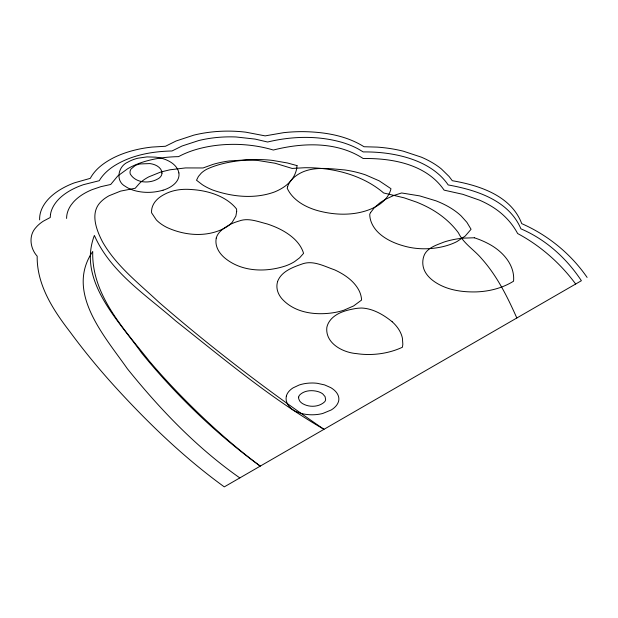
<?xml version="1.0" encoding="UTF-8"?>
<svg xmlns="http://www.w3.org/2000/svg" width="618" height="618" viewBox="0 0 618 618"><rect width="100%" height="100%" fill="white"/><g stroke="black" fill="none" stroke-linecap="round" stroke-linejoin="round"><path stroke-width="0.93" d="M39.629 219.861C39.212 209.649 45.686 200.649 53.318 194.5A77.32 44.643 0 0 1 74.314 182.874L90.29 178.347C95.157 169.255 103.778 162.913 112.723 158.2A81.244 46.906 0 0 1 152.051 147.069L165.462 146.265L176.115 140.981L193.789 135.149A87.076 50.274 0 0 1 245.825 132.182L265.153 135.883L283.639 132.669A97.984 56.57 0 0 1 303.407 131.649C324.326 131.989 346.034 135.427 364.025 146.736L377.266 147.115A94.199 54.384 0 0 1 403.299 151.178L421.283 157.134A89.757 51.819 0 0 1 441.376 168.946L449.108 176.509L452.276 180.703C479.197 185.307 511.202 195.628 521.731 223.631C547.903 235.149 570.877 253.828 587.1 277.412M287.609 186.675L287.216 188.251C290.213 194.879 295.659 200.07 301.777 203.84A55.999 32.329 0 0 0 317.366 210.545C333.465 214.956 350.947 215.836 366.945 210.514A46.651 26.937 0 0 0 376.586 206.234C383.268 202.41 389.201 196.416 390.993 188.722L379.274 180.873L365.539 174.886A77.103 44.519 0 0 0 344.744 169.942C328.676 168.614 310.174 165.508 296.231 175.682A41.808 24.141 0 0 0 287.625 186.675M163.067 190.174C153.727 192.916 143.592 193.164 134.206 190.491A28.366 16.377 0 0 1 125.346 186.381C115.033 180.927 118.146 166.165 127.957 162.094A30.328 17.505 0 0 1 137.976 158.2L147.022 156.895L155.736 157.165A27.795 16.045 0 0 1 163.623 158.88C170.305 161.059 177.42 165.562 178.919 172.924M474.338 237.783L463.817 238.108A57.126 32.986 0 0 0 444.079 242.032C437.127 244.844 428.467 247.285 424.651 254.214C421.785 260.163 422.202 267.455 425.817 272.994A50.321 29.054 0 0 0 435.203 282.179C447.27 290.143 462.11 292.244 476.293 291.897A51.835 29.927 0 0 0 488.568 290.591C497.366 288.977 505.972 285.964 513.558 281.19C515.103 264.365 501.839 250.491 487.803 243.407A73.418 42.387 0 0 0 474.338 237.783M239.823 477.915C196.841 447.811 160.186 409.479 127.37 368.761C104.751 336.339 64.851 292.252 92.739 251.464C91.433 294.979 124.249 329.178 149.355 361.151A1189.279 686.621 0 0 0 180.997 395.821C205.678 421.113 231.928 444.945 260.248 466.119C216.045 433.851 176.339 395.52 141.769 353.133C117.992 319.761 77.404 280.255 94.376 235.427C110.607 272.36 146.342 295.18 175.666 320.881C223.708 358.834 270.815 398.579 323.986 429.317C266.667 389.997 211.31 347.71 158.803 302.148C138.865 283.384 116.393 266.111 102.588 241.955C96.423 230.135 89.656 212.824 100.881 201.8A44.867 25.902 0 0 1 109.131 195.721L120.634 191.101L135.234 188.251L139.622 183.237A53.086 30.653 0 0 1 148.722 176.895L160.564 172.09L169.819 169.819L185.5 167.926L203.052 167.965L212.947 164.403A70.243 40.556 0 0 1 229.008 160.989L246.057 159.884L257.691 160.448L275.149 163.26L292.121 168.436L304.728 167.733A85.894 49.594 0 0 1 335.868 170.645C353.202 174.276 370.112 181.344 383.639 192.97L404.102 197.822L416.455 202.078A108.884 62.858 0 0 1 432.971 210.128C442.789 215.983 451.596 223.6 458.409 232.808C463.647 243.747 474.315 249.803 481.893 258.942C497.22 276.176 507.517 297.08 516.826 317.984M392.191 321.762C383.585 314.786 373.009 308.536 361.746 308.034A31.873 18.401 0 0 0 356.107 308.452C347.37 309.973 337.884 312.167 331.526 318.757A41.761 24.11 0 0 0 326.806 327.679C325.338 343.43 342.897 352.554 356.47 353.604A48.065 27.748 0 0 0 368.413 354.508C380.085 354.508 391.827 352.19 402.434 347.231L402.836 344.226L402.418 338.27A67.895 39.197 0 0 0 392.183 321.762M575.659 284.017C560.317 263.222 540.449 245.748 517.645 233.542C512.059 223.021 503.624 214.152 493.651 207.679A94.554 54.593 0 0 0 479.367 200.101L462.82 194.315L444.103 190.135C426.428 164.288 392.484 158.077 363.206 158.532C336.825 141.36 302.75 142.549 273.326 150.035A85.578 49.409 0 0 0 236.37 144.373C222.078 144.148 207.694 145.856 194.029 150.143A77.613 44.813 0 0 0 178.54 156.64C165.547 156.872 152.492 158.641 140.209 162.982A68.876 39.768 0 0 0 127.656 168.745L117.744 175.991L110.715 184.473L100.842 186.675L92.105 189.649A60.1 34.701 0 0 0 73.233 202.31L71.232 204.828A62.047 35.829 0 0 0 66.597 218.44M178.865 172.932A30.622 17.683 0 0 1 163.09 190.197M50.467 214.5L50.251 217.497L43.353 221.151A47.516 27.431 0 0 0 35.859 227.594C28.382 235.659 30.143 248.444 37.18 256.184C36.709 284.689 53.086 309.935 69.865 331.665A1284.799 741.77 0 0 0 115.744 387.525C148.868 423.786 184.465 458 224.295 486.876L581.384 280.719C566.567 258.239 545.802 239.444 520.912 228.822C508.915 200.332 476.154 189.958 448.189 184.944C442.102 175.976 433.326 169.139 423.739 164.218A82.766 47.779 0 0 0 407.347 157.698C393.063 153.434 378.092 151.773 363.206 151.928L358.448 149.085A72.267 41.723 0 0 0 342.411 142.48C318.139 135.442 292.044 136.107 267.602 142.016L255.149 139.096L236.053 136.972A80.958 46.736 0 0 0 198.818 140.525L182.04 146.01L172.005 150.977C151.704 151.41 130.715 155.211 113.411 166.381A73.318 42.333 0 0 0 99.274 180.703L83.53 184.651A68.312 39.444 0 0 0 60.417 197.544C55.543 202.047 51.495 207.826 50.467 214.5M298.649 397.111L298.656 398.656L299.684 400.966A15.852 9.146 0 0 0 302.604 403.639C309.232 407.556 318.911 407.231 324.62 401.831A11.564 6.674 0 0 0 325.632 399.73L325.091 396.64L322.766 393.929A13.944 8.049 0 0 0 317.783 391.534C311.75 389.896 304.265 390.36 299.653 395.01A11.564 6.674 0 0 0 298.649 397.111M236.679 211.449L235.883 216.061L232.229 222.248A37.768 21.808 0 0 1 225.887 227.409C207.911 237.652 185.199 235.906 166.899 227.439A47.872 27.64 0 0 1 156.339 219.908L151.572 212.785C151.178 207.988 153.326 203.307 156.663 199.938A37.937 21.9 0 0 1 164.519 194.307C172.963 189.811 182.658 188.706 192.082 189.579A53.38 30.823 0 0 1 212.754 193.496C221.8 196.547 230.56 201.414 236.555 209.008L236.679 211.449M297.019 165.609C296.586 174.693 290.73 182.681 283.237 187.455A48.606 28.065 0 0 1 274.431 192.005C254.716 199.189 232.291 196.91 212.777 190.043A57.891 33.426 0 0 1 202.279 184.674L196.516 180.232L198.409 176.454L201.298 173.094A33.264 19.204 0 0 1 206.659 169.286C220.95 162.604 237.057 160.502 252.677 159.599A79.537 45.925 0 0 1 272.677 160.425L287.416 162.974L297.019 165.609M216.23 238.077L215.937 240.719A51.309 29.625 0 0 0 224.573 257.799C241.36 271.928 265.493 272.546 285.547 265.925A43.059 24.859 0 0 0 294.67 261.569L299.63 257.799L303.562 253.357A70.313 40.595 0 0 0 294.044 238.71C286.397 231.673 276.825 227.1 267.015 223.901C257.938 221.661 248.227 217.513 238.981 221.059A42.163 24.341 0 0 0 230.475 224.303C224.774 227.463 218.023 231.426 216.23 238.077M162.001 173.171L161.622 174.964A14.801 8.544 0 0 1 159.12 178.131C150.576 183.948 136.099 183.616 130.328 174.098A15.867 9.162 0 0 1 131.07 168.984L135.164 165.593A14.175 8.188 0 0 1 140.278 163.94L149.803 163.577A14.801 8.544 0 0 1 155.288 165.021C158.617 166.404 162.009 169.286 162.001 173.171M286.343 396.115C284.643 403.647 291.202 409.989 297.783 412.268A24.944 14.399 0 0 0 307.038 414.508L309.61 414.724A26.489 15.296 0 0 0 314.995 414.693A25.778 14.886 0 0 0 322.789 413.465L331.271 409.95A28.042 16.192 0 0 0 337.752 403.415L338.378 401.924A27.192 15.697 0 0 0 338.695 397.243A28.212 16.284 0 0 0 330.792 387.656L324.62 384.914L317.312 383.314A25.183 14.538 0 0 0 312.013 382.998A25.577 14.762 0 0 0 299.151 385.022L293.071 387.872A26.983 15.574 0 0 0 286.35 396.115M277.598 281.476L277.057 283.994A49.239 28.428 0 0 0 281.777 298.594C294.33 312.793 314.856 315.419 332.7 312.824A45.292 26.149 0 0 0 343.863 310.213L353.627 305.933L361.576 300.054A66.45 38.362 0 0 0 359.035 290.537C353.975 280.765 344.38 274.361 334.639 269.857C324.635 266.443 313.658 260.255 302.944 263.716C293.349 267.038 281.406 271.186 277.598 281.476M370.615 212.522L369.742 214.199C369.734 222.078 374.261 229.224 380.116 234.191A58.826 33.967 0 0 0 402.882 245.686C415.891 249.61 429.834 249.687 443.021 246.621A48.675 28.104 0 0 0 456.918 241.592L465.161 236.107L471.07 229.293L466.876 222.318L461.136 215.921A85.014 49.085 0 0 0 435.945 200.811L419.692 195.891L401.615 192.97L393.558 195.558L386.142 198.981A62.966 36.354 0 0 0 379.653 203.059L374.377 207.633L370.615 212.522"/></g></svg>
